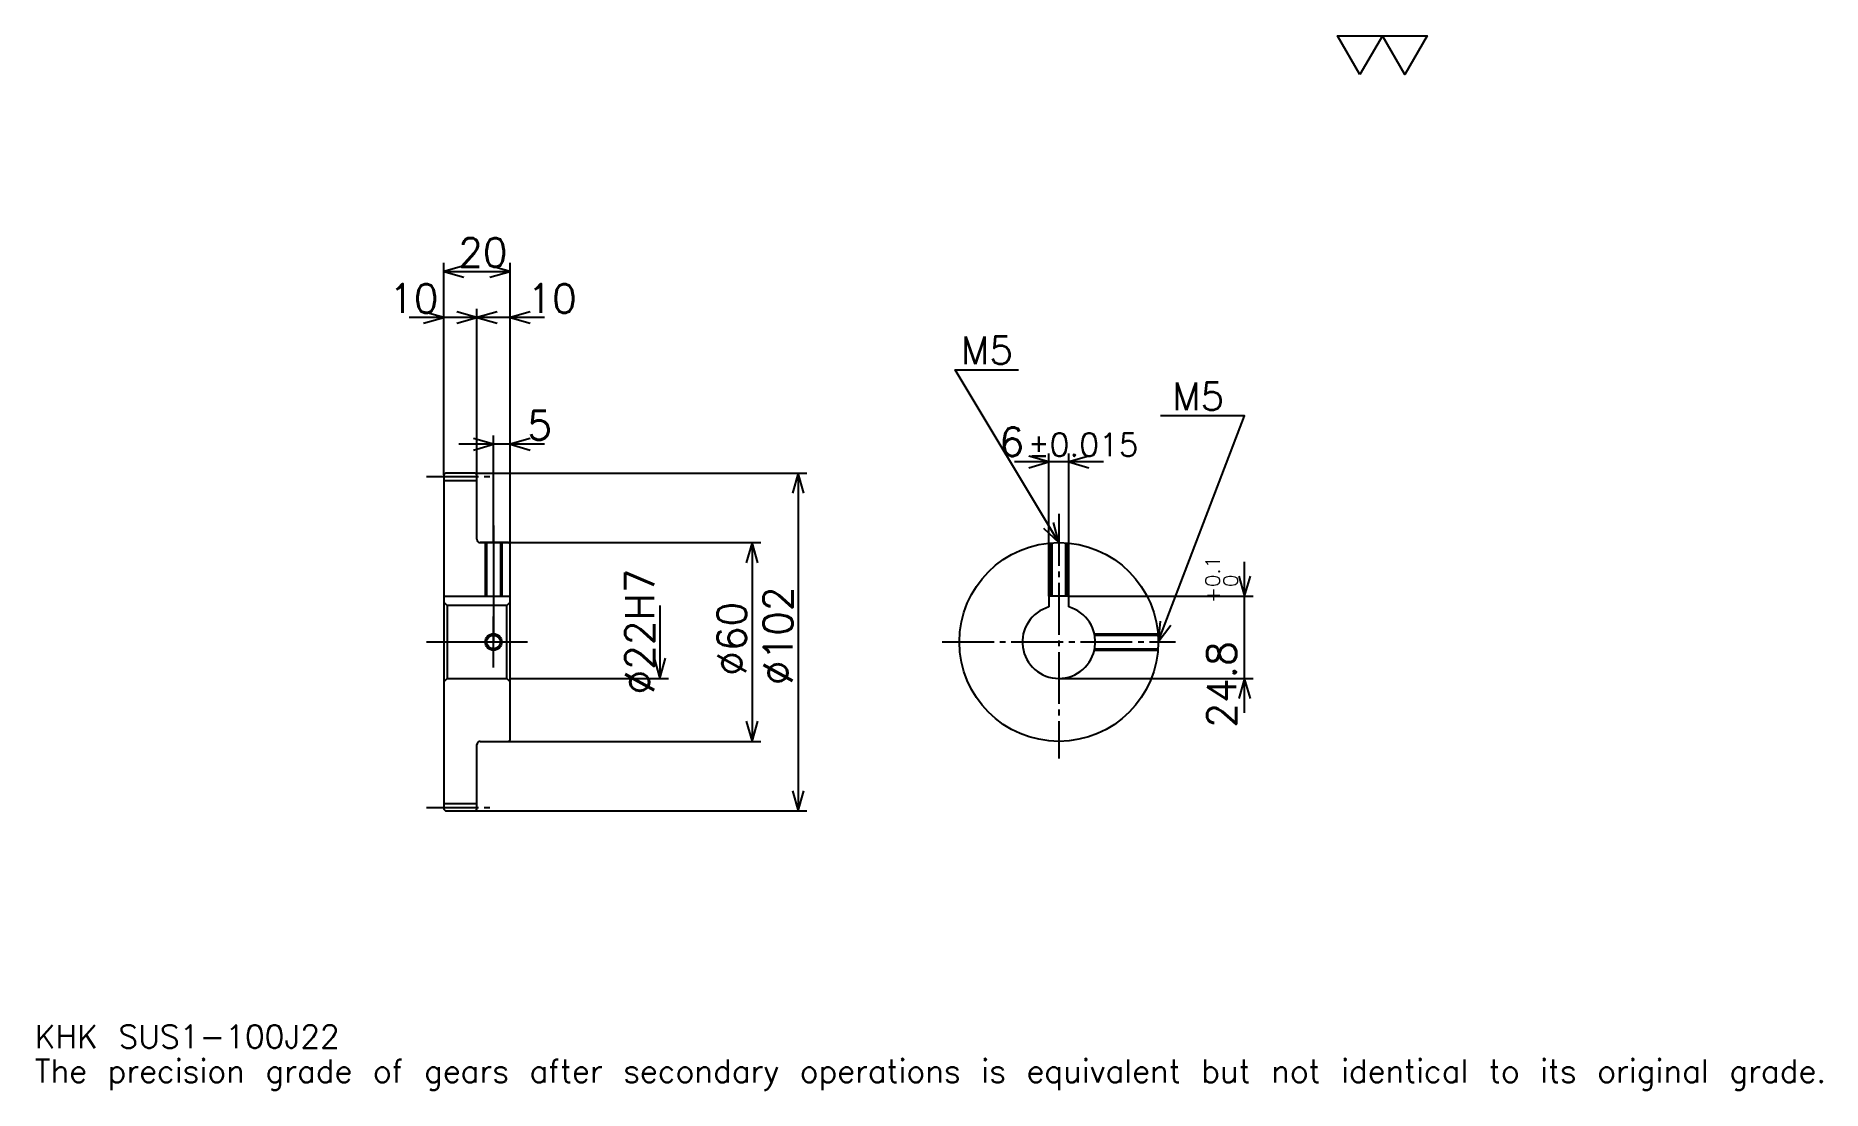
# Model space of a CAD drawing. Extents: x 18 to 557, y 6 to 325.
import ezdxf

# ---------------------------------------------------------------- set-up
doc = ezdxf.new("R2010")
doc.units = 0
doc.linetypes.add('DASHDOT', pattern=[20.869564, 15.652174, -1.73913, 1.73913, -1.73913])
doc.layers.get('0').update_dxf_attribs({"linetype": 'CONTINUOUS'})
doc.layers.add('DASHDOT', color=6, linetype='DASHDOT')
doc.styles.add('KANJI', font='TXT', dxfattribs={"bigfont": 'BIGFONT'})

msp = doc.modelspace()

# ---------------------------------------------------------------- linework, layer by layer
at = {"color": 5}
for p, q in [((140.869568, 192.739136), (140.869568, 256.217407)), ((140.869568, 253.608704), (160.869568, 253.608704)), ((160.869568, 192.739136), (160.869568, 256.217407)), ((161.304352, 239.695648), (130.434784, 239.695648)), ((171.304352, 239.695648), (140.434784, 239.695648)), ((150.869568, 192.739136), (150.869568, 242.304352)), ((171.304352, 201.434784), (145.434784, 201.434784)), ((155.869568, 192.739136), (155.869568, 204.043488)), ((339.956543, 196.08696), (313.086975, 196.08696)), ((323.521729, 155.539139), (323.521729, 198.695663)), ((329.521729, 155.539139), (329.521729, 198.695663)), ((140.869568, 192.239136), (140.869568, 192.739136)), ((150.369568, 192.739136), (160.869568, 192.739136)), ((150.869568, 192.239136), (150.869568, 192.739136)), ((155.869568, 171.739136), (155.869568, 192.739136)), ((155.869568, 171.739136), (155.869568, 192.739136)), ((160.869568, 192.739136), (250.434784, 192.739136)), ((160.869568, 171.239136), (160.869568, 192.739136)), ((247.82608, 192.739136), (247.82608, 90.739136)), ((151.869568, 171.739136), (160.869568, 171.739136)), ((160.869568, 171.739136), (236.521744, 171.739136)), ((233.913055, 171.739136), (233.913055, 111.739136)), ((382.608704, 120.304352), (382.608704, 165.973923)), ((206.08696, 152.739136), (206.08696, 130.739136)), ((329.521729, 155.539139), (385.217407, 155.539139)), ((160.869568, 130.739136), (208.695648, 130.739136)), ((326.521729, 130.739136), (385.217407, 130.739136)), ((151.869568, 111.739136), (160.869568, 111.739136)), ((160.869568, 111.739136), (236.521744, 111.739136)), ((150.369568, 90.739136), (160.869568, 90.739136)), ((160.869568, 90.739136), (250.434784, 90.739136))]:
    msp.add_line(p, q, dxfattribs=at)
at = {"color": 4}
for p, q in [((140.869568, 190.489136), (150.869568, 190.489136)), ((140.869568, 155.539139), (160.869568, 155.539139)), ((141.869568, 152.739136), (141.869568, 130.739136)), ((159.869568, 152.739136), (160.869568, 153.739136)), ((159.869568, 130.739136), (160.869568, 129.739136)), ((140.869568, 92.989136), (150.869568, 92.989136))]:
    msp.add_line(p, q, dxfattribs=at)
at = {"color": 7}
msp.add_lwpolyline([(417.391296, 313.043488), (410.608673, 324.800018), (437.739136, 324.800018), (430.956512, 313.043488), (424.17392, 324.800018), (417.391296, 313.043488)], dxfattribs=at)
at = {"color": 5}
for points in [[(146.956528, 255.347839), (140.869568, 253.608704), (146.956528, 251.869568)], [(154.782608, 251.869568), (160.869568, 253.608704), (154.782608, 255.347839)], [(134.782608, 237.956528), (140.869568, 239.695648), (134.782608, 241.434784)], [(144.782608, 237.956528), (150.869568, 239.695648), (144.782608, 241.434784)], [(156.956528, 241.434784), (150.869568, 239.695648), (156.956528, 237.956528)], [(166.956528, 241.434784), (160.869568, 239.695648), (166.956528, 237.956528)], [(326.521729, 171.739136), (295.217407, 223.913055), (314.347839, 223.913055)], [(356.521729, 141.739136), (382.608704, 210), (357.217407, 210)], [(149.782608, 199.695648), (155.869568, 201.434784), (149.782608, 203.17392)], [(166.956528, 203.17392), (160.869568, 201.434784), (166.956528, 199.695648)], [(317.434784, 194.347839), (323.521729, 196.08696), (317.434784, 197.826096)], [(335.608704, 197.826096), (329.521729, 196.08696), (335.608704, 194.347839)], [(249.565216, 186.652176), (247.82608, 192.739136), (246.08696, 186.652176)], [(321.898743, 176.063873), (326.521729, 171.739136), (324.881317, 177.853424)], [(235.652176, 165.652176), (233.913055, 171.739136), (232.17392, 165.652176)], [(380.869568, 161.626099), (382.608704, 155.539139), (384.347839, 161.626099)], [(357.07016, 148.045868), (356.521729, 141.739136), (360.319214, 146.804184)], [(204.347824, 136.826096), (206.08696, 130.739136), (207.82608, 136.826096)], [(384.347839, 124.652176), (382.608704, 130.739136), (380.869568, 124.652176)], [(232.17392, 117.826096), (233.913055, 111.739136), (235.652176, 117.826096)], [(246.08696, 96.826096), (247.82608, 90.739136), (249.565216, 96.826096)]]:
    msp.add_lwpolyline(points, dxfattribs=at)
at = {"color": 4}
for points in [[(150.869568, 172.739136), (150.869568, 192.239136), (150.369568, 192.739136), (141.369568, 192.739136), (140.869568, 192.239136), (140.869568, 129.739136)], [(151.869568, 111.739136), (160.369568, 111.739136), (160.869568, 112.239136), (160.869568, 171.239136), (160.369568, 171.739136), (151.869568, 171.739136)], [(153.369568, 171.739136), (153.369568, 155.539139)], [(153.804565, 171.739136), (153.804565, 155.539139)], [(157.93457, 171.739136), (157.93457, 155.539139)], [(158.369568, 171.739136), (158.369568, 155.539139)], [(324.021729, 155.539139), (324.021729, 171.634796)], [(324.456726, 155.539139), (324.456726, 171.667984)], [(328.586731, 155.539139), (328.586731, 171.667984)], [(329.021729, 155.539139), (329.021729, 171.634796)], [(140.869568, 129.739136), (141.869568, 130.739136), (159.869568, 130.739136), (159.869568, 152.739136), (141.869568, 152.739136), (140.869568, 153.739136)], [(329.521729, 152.322144), (329.521729, 155.539139), (323.521729, 155.539139), (323.521729, 152.322144)], [(337.233887, 144.239136), (356.417389, 144.239136)], [(337.326172, 143.804138), (356.450592, 143.804138)], [(337.233887, 139.239136), (356.417389, 139.239136)], [(337.326172, 139.674133), (356.450592, 139.674133)], [(140.869568, 129.739136), (140.869568, 91.239136), (141.369568, 90.739136), (150.369568, 90.739136), (150.869568, 91.239136), (150.869568, 110.739136)]]:
    msp.add_lwpolyline(points, dxfattribs=at)
for centre, radius in [((326.521729, 141.739136), 30), ((155.869568, 141.739136), 2.065)]:
    msp.add_circle(centre, radius, dxfattribs=at)
at = {"color": 7}
msp.add_circle((155.869568, 141.739136), 2.5, dxfattribs=at)
at = {"color": 4}
for centre, radius, start, end in [((151.869568, 172.739136), 1, 180, 270), ((326.521729, 141.739136), 11, 105.82662089, 74.17337911), ((151.869568, 110.739136), 1, 90, 180)]:
    msp.add_arc(centre, radius, start, end, dxfattribs=at)
at = {"layer": 'DASHDOT', "color": 7}
for p, q in [((135.652176, 191.739136), (156.08696, 191.739136)), ((326.521729, 180.434784), (326.521729, 106.521744)), ((155.869568, 171.739136), (155.869568, 141.739136)), ((135.652176, 141.739136), (166.08696, 141.739136)), ((291.304352, 141.739136), (361.739136, 141.739136)), ((135.652176, 91.739136), (156.08696, 91.739136))]:
    msp.add_line(p, q, dxfattribs=at)
for points in [[(155.869568, 176.956528), (155.869568, 150.321747)], [(155.869568, 134.021744), (155.869568, 149.456528)], [(148.152176, 141.739136), (163.58696, 141.739136)]]:
    msp.add_lwpolyline(points, dxfattribs=at)

# ---------------------------------------------------------------- texts
at = {"color": 7, "style": 'KANJI'}
for s, height, p in [('20', 8.695652, (145.217392, 255)), ('10', 8.695652, (124.347824, 241.08696)), ('10', 8.695652, (166.08696, 241.08696)), ('M5', 8.347826, (296.956543, 225.652176)), ('M5', 8.347826, (360.695679, 211.739136)), ('5', 8.695652, (166.08696, 202.826096)), ('6', 8.695652, (308.572205, 197.826096)), ('%%p0.015', 6.956522, (317.17981, 197.826096)), ('KHK SUS1-100J22', 6.956522, (17.391304, 19.130434)), ('The precision grade of gears after secondary operations is equivalent but not identical to its original grade.', 6.956522, (17.391304, 8.695652))]:
    msp.add_text(s, height=height, dxfattribs=at).set_placement(p)
for s, height, p in [('%%c22H7', 8.695652, (204.347824, 125.869568)), ('0.1', 4.347826, (375.130432, 158.372498)), ('%%c102', 8.695652, (246.08696, 128.695648)), ('+', 4.347826, (375.130432, 153.502945)), ('0', 4.347826, (380.521729, 158.372498)), ('%%c60', 8.695652, (232.17392, 131.521744)), ('24.8', 8.695652, (380, 115.864716))]:
    msp.add_text(s, height=height, rotation=90, dxfattribs=at).set_placement(p)

doc.saveas('drawing.dxf')
